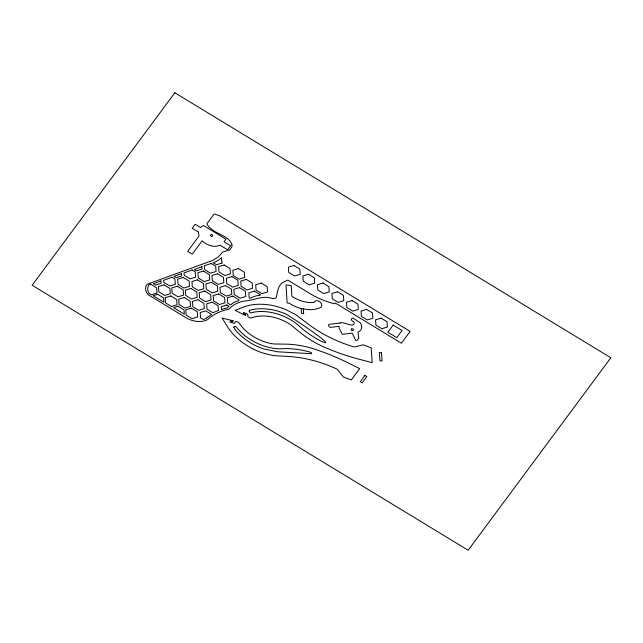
<?xml version="1.0" encoding="UTF-8"?>
<svg xmlns="http://www.w3.org/2000/svg" width="643" height="643" viewBox="0 0 643 643"><rect width="100%" height="100%" fill="white"/><g stroke="black" fill="none" stroke-linecap="round" stroke-linejoin="round"><path stroke-width="0.96" d="M339.954 323.075C343.563 320.704 355.137 329.537 354.1 321.934L352.911 321.315A2.234 1.599 25.7 0 1 351.391 319.346A2.234 1.599 25.7 0 1 353.023 318.1L360.418 322.899A10.119 7.226 25.7 0 1 357.966 332.182L358.794 338.226L357.09 340.356L355.675 340.364L352.203 333.146L342.341 334.328L339.118 328.219L339.102 326.339L330.406 327.383A2.299 1.648 25.7 0 1 328.967 324.402L339.978 323.003M301.157 308.519L298.151 307.603A28.831 20.6 25.7 0 1 289.35 303.279L287.108 302.893L285.998 284.833L291.247 285.733L291.898 296.335C298.352 300.594 306.108 303.038 313.872 302.54C316.123 298.022 323.799 302.708 321.363 307.161A28.831 20.6 25.7 0 1 307.499 309.58L301.157 308.519L301.487 313.27L303.649 313.623L303.311 308.881M233.763 327.303L235.651 330.229A46.569 33.275 25.7 0 0 246.052 339.89L250.119 342.615A46.569 33.275 25.7 0 0 263.509 348.868L277.567 351.793L311.694 353.73L311.172 352.485L307.86 351.512A72.53 51.818 25.7 0 0 285.243 348.594L279.665 348.827A44.094 31.507 25.7 0 1 258.904 344.061L253.961 341.658A44.094 31.507 25.7 0 1 237.404 328.308L235.7 326.347L234.277 326.523L233.763 327.303M231.97 244.887L231.882 246.888L229.591 249.982L222.775 252L218.299 256.903L212.809 260.367L147.134 284.254C144.281 287.26 145.607 292.051 148.228 294.735L187.748 318.759C193.824 321.637 201.291 322.706 207.528 319.675C213.347 314.106 220.999 310.762 228.844 309.235C232.83 304.669 238.625 302.049 244.517 301.02C253.712 300.586 262.32 295.121 271.78 298.328C273.283 298.794 275.18 298.746 276.289 297.492C277.511 292.243 277.647 286.28 282.647 282.494L287.815 280.107L309.99 293.586A63.352 45.267 25.7 0 0 334.569 303.817L335.18 302.99L401.393 343.225L410.138 331.426L219.408 215.614L214.103 214.015L206.773 223.901L208.822 226.81L211.274 228.86C217.471 234.599 229.197 235.933 231.97 244.887M233.007 320.809L232.943 321.725L230.588 321.13L229.929 322.014L234.333 323.405L235.74 321.508L238.481 322.207L241.712 326.523A38.307 27.368 25.7 0 0 256.091 338.122L260.391 340.211A38.307 27.368 25.7 0 0 273.926 343.989L283.788 344.126A78.253 55.909 25.7 0 1 314.306 349.061A179.445 128.206 25.7 0 1 344.672 361.197L359.67 368.608L351.263 379.957L343.402 377.007L337.286 369.243A102.856 73.487 25.7 0 0 285.347 356.302L273.219 355.595L262.657 352.959A52.34 37.39 25.7 0 1 247.611 345.934L243.038 342.872A52.34 37.39 25.7 0 1 228.281 327.97L222.108 318.028L233.007 320.809M249.203 310.947L249.428 311.951L250.657 312.94L252.747 312.377A44.078 31.491 25.7 0 1 272.921 312.787L278.146 314.194A44.094 31.507 25.7 0 1 297.371 324.418L301.776 328.388A72.53 51.818 25.7 0 0 321.564 341.361C341.521 350.202 282.96 311.18 284.31 313.422A46.569 33.275 25.7 0 0 270.293 309.412L265.615 308.857A46.569 33.275 25.7 0 0 252.289 309.629L249.564 310.336L249.203 310.947M198.438 232.091L198.968 236.085L187.652 251.357L192.225 254.138L202.143 240.763L202.802 241.398A14.781 10.561 25.7 0 0 212.407 246.124L215.831 246.341L220.123 245.272L227.582 249.805L230.564 245.779L224.029 241.808L225.974 239.18L203.501 225.532L200.495 227.501L195.191 224.278L192.209 228.305L198.438 232.091M245.779 314.668L245.369 315.456L235.129 310.32L245.176 306.454A52.34 37.39 25.7 0 1 264.691 304.396L269.947 305.023A52.34 37.39 25.7 0 1 285.701 309.532L295.587 314.564L305.771 322.215A102.856 73.487 25.7 0 0 354.397 346.963L363.287 344.817L371.156 347.767L372.201 362.66L356.294 358.481A179.445 128.206 25.7 0 1 325.543 347.718A78.253 55.909 25.7 0 1 298.328 331.024L290.266 324.442A38.307 27.368 25.7 0 0 277.39 318.317L272.849 317.095A38.307 27.368 25.7 0 0 255.319 316.734L250.513 318.044L247.941 316.75L247.764 314.258L243.488 312.402L243.568 313.559L245.779 314.668M174.848 92.769L32.15 285.243L468.152 550.231L610.85 357.757L174.848 92.769M393.186 325.077L387.866 332.254L396.787 337.671L402.1 330.502L393.186 325.077M364.919 375.44L360.289 381.685L362.202 382.842L366.831 376.605L364.919 375.44M207.255 317.385L206.708 317.915A9.645 6.888 25.7 0 1 203.18 319.41L200.552 317.811L200.174 312.53L205.72 310.842L211.627 314.435L207.255 317.385M218.427 310.456L212.929 312.739L207.022 309.146L206.644 303.866L212.19 302.178L218.098 305.771L218.427 310.456M160.911 280.951L153.404 283.74L155.542 285.034L161.08 283.346L160.911 280.951M181.511 273.605L174.004 276.394L176.134 277.688L181.68 276L181.511 273.605M201.886 266.724L194.379 269.513L196.509 270.807L202.055 269.12L201.886 266.724M172.035 277.262L163.676 280.276L163.828 282.381L169.736 285.974L175.282 284.286L174.904 279.006L172.035 277.262M192.136 269.996L184.027 272.921L184.195 275.276L190.103 278.869L195.641 277.181L195.271 271.901L192.136 269.996M211.242 263.501L204.345 265.76L204.619 269.586L210.526 273.187L216.072 271.491L215.694 266.21L211.242 263.501M150.695 284.222L148.959 284.753A13.849 9.894 25.7 0 0 148.774 293.168L151.435 294.783L156.972 293.095L156.603 287.815L150.695 284.222M222.036 263.043L216.498 264.731L213.154 262.706A28.316 20.23 25.7 0 0 221.417 257.61L222.036 263.043M203.469 271.041L197.931 272.728L198.309 278.009L204.217 281.602L209.755 279.914L209.385 274.633L203.469 271.041M183.223 277.479L177.677 279.166L178.055 284.447L183.962 288.048L189.508 286.352L189.13 281.071L183.223 277.479M224.142 264.996L218.596 266.684L218.974 271.965L224.881 275.558L230.419 273.87L230.049 268.589L224.142 264.996M163.989 284.865L158.451 286.553L158.829 291.834L164.737 295.426L170.274 293.738L169.905 288.458L163.989 284.865M197.481 279.85L191.944 281.538L192.313 286.818L198.229 290.411L203.767 288.723L203.397 283.442L197.481 279.85M217.543 273.797L212.005 275.493L212.375 280.774L218.29 284.367L223.828 282.679L223.459 277.398L217.543 273.797M177.299 286.231L171.761 287.919L172.139 293.2L178.047 296.793L183.585 295.105L183.215 289.824L177.299 286.231M238.424 268.581L232.887 270.269L233.256 275.55L239.172 279.142L244.71 277.454L244.34 272.174L238.424 268.581M157.68 294.301L153.155 295.676L163.893 302.202L163.587 297.894L157.68 294.301M190.899 288.434L185.361 290.122L185.731 295.41L191.646 299.003L197.184 297.315L196.814 292.026L190.899 288.434M211.451 282.333L205.913 284.021L206.282 289.302L212.19 292.895L217.736 291.207L217.358 285.926L211.451 282.333M231.914 276.586L226.376 278.274L226.746 283.555L232.662 287.148L238.199 285.46L237.83 280.179L231.914 276.586M170.757 295.965L165.211 297.653L165.589 302.933L171.496 306.526L177.034 304.838L176.664 299.558L170.757 295.965M204.747 291.062L199.209 292.75L199.579 298.031L205.495 301.631L211.033 299.943L210.663 294.655L204.747 291.062M184.236 297.524L178.698 299.212L179.067 304.493L184.983 308.093L190.521 306.398L190.151 301.117L184.236 297.524M225.524 285.58L219.986 287.268L220.356 292.549L226.272 296.142L231.81 294.454L231.44 289.173L225.524 285.58M246.269 279.4L240.731 281.087L241.101 286.368L247.016 289.961L252.554 288.273L252.185 282.992L246.269 279.4M293.915 265.463L288.377 267.15L288.747 272.431L294.663 276.024L300.201 274.336L299.823 269.055L293.915 265.463M197.98 299.751L192.442 301.438L192.82 306.719L198.727 310.312L204.265 308.624L203.895 303.343L197.98 299.751M178.111 306.269L173.586 307.643L184.324 314.17L184.019 309.862L178.111 306.269M218.724 293.947L213.179 295.635L213.556 300.916L219.464 304.509L225.01 302.821L224.632 297.54L218.724 293.947M239.445 287.622L233.907 289.31L234.277 294.59L240.193 298.183L245.73 296.495L245.353 291.215L239.445 287.622M261.243 283.081L255.705 284.769L256.075 290.049L261.99 293.642L267.528 291.954L267.158 286.674L261.243 283.081M191.373 308.126L185.835 309.813L186.205 315.094L192.12 318.687L197.658 316.999L197.288 311.718L191.373 308.126M232.887 296.11L227.349 297.797L227.718 303.086L230.7 304.895A24.482 17.49 25.7 0 1 238.866 300.667L238.802 299.702L232.887 296.11M308.447 274.248L302.901 275.935L303.279 281.216L309.187 284.809L314.732 283.121L314.355 277.84L308.447 274.248M254.395 291.086L248.857 292.774L249.227 298.055L249.862 298.44A31.137 22.248 25.7 0 1 260.343 295.193L260.311 294.679L254.395 291.086M226.834 304.975L221.296 306.663L221.505 309.645A27.89 19.925 25.7 0 1 227.341 307.981A8.134 5.811 25.7 0 1 229.101 306.349L226.834 304.975M322.971 283.024L317.433 284.712L317.803 289.993L323.718 293.586L329.256 291.898L328.886 286.617L322.971 283.024M337.503 291.809L331.965 293.497L332.335 298.778L338.25 302.371L343.788 300.683L343.418 295.402L337.503 291.809M352.034 300.586L346.489 302.274L346.866 307.555L352.774 311.148L358.32 309.46L357.942 304.179L352.034 300.586M366.558 309.371L361.02 311.059L361.39 316.34L367.306 319.933L372.844 318.245L372.474 312.964L366.558 309.371M381.09 318.148L375.552 319.836L375.922 325.117L381.838 328.71L387.375 327.022L387.006 321.741L381.09 318.148M381.476 352.846L379.346 352.493L379.925 360.683L382.055 361.036L381.476 352.846M351.464 329.923A1.182 0.844 25.7 0 0 353.393 330.124A1.182 0.844 25.7 0 0 352.195 328.661A1.182 0.844 25.7 0 0 351.464 329.923M210.719 235.756A1.182 0.844 25.7 0 0 212.656 236.085A1.182 0.844 25.7 0 0 211.595 234.582A1.182 0.844 25.7 0 0 210.719 235.756"/></g></svg>
